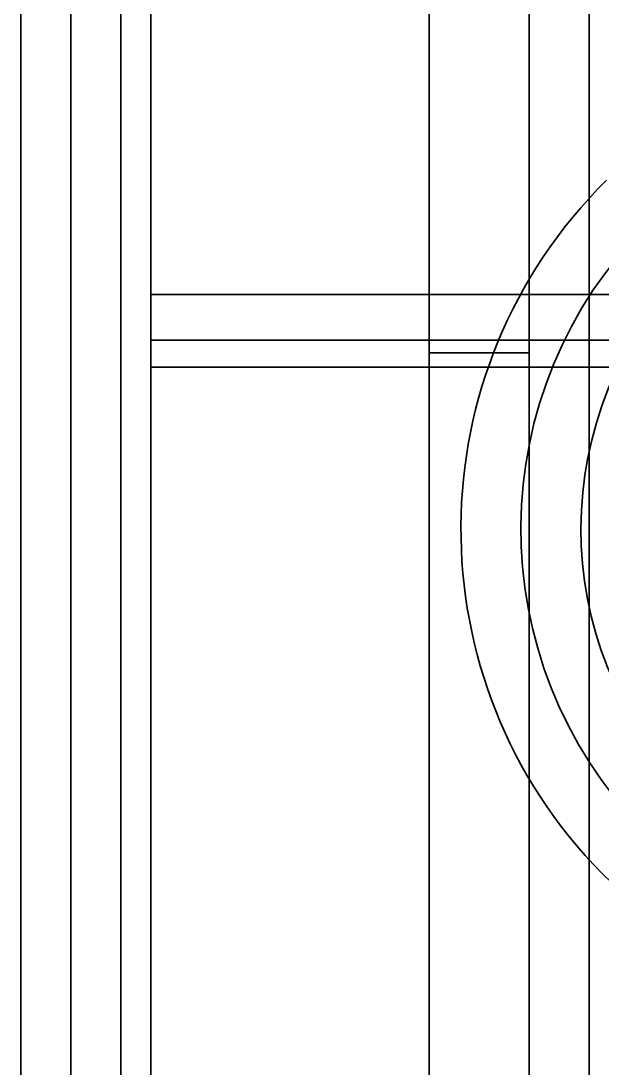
# Model space of a CAD drawing. Header units: millimetres. Extents: x -431 to 3717, y -325 to 2729.
# Drawn here: x 75 to 104.1, y 463.1 to 515.4 of the extents above; entities that cross this region are included whole.
import ezdxf

# ---------------------------------------------------------------- set-up
doc = ezdxf.new("R2010")
doc.units = ezdxf.units.MM

msp = doc.modelspace()

# ---------------------------------------------------------------- linework, layer by layer
at = {"color": 7, "linetype": 'Continuous', "lineweight": 35}
for p, q in [((75.015, 550), (75.015, 50)), ((77.515, 550), (77.515, 50)), ((80.015, 550), (80.015, 50)), ((80.015, 550), (80.015, 50)), ((81.515, 501.711), (81.515, 550)), ((81.515, 499.441), (81.515, 547.73)), ((75.015, 541.15), (75.015, 360.573)), ((77.515, 360.573), (77.515, 541.15)), ((103.429, 337), (103.429, 538.062)), ((103.429, 337), (103.429, 538.062)), ((95.429, 67.828), (95.429, 532.172)), ((95.429, 532.172), (95.429, 498.8)), ((100.429, 337), (100.429, 532.172)), ((100.429, 532.172), (100.429, 498.8)), ((81.515, 498.08), (81.515, 501.711)), ((81.515, 499.441), (81.515, 501.711)), ((161.515, 501.711), (81.515, 501.711)), ((161.515, 499.441), (81.515, 499.441)), ((81.515, 498.08), (81.515, 499.441)), ((100.429, 498.8), (95.429, 498.8)), ((95.429, 101.2), (95.429, 498.8)), ((100.429, 101.2), (100.429, 498.8)), ((161.515, 498.08), (81.515, 498.08)), ((81.515, 101.92), (81.515, 498.08)), ((161.515, 498.08), (81.515, 498.08)), ((81.515, 101.92), (81.515, 498.08))]:
    msp.add_line(p, q, dxfattribs=at)
for radius, start, end in [(24.5, 134.6585, 314.6585), (24.5, 134.6585, 314.6585), (21.5, 134.6585, 314.2993), (18.5, 134.9113, 314.6585)]:
    msp.add_arc((121.515, 490), radius, start, end, dxfattribs=at)

doc.saveas('drawing.dxf')
